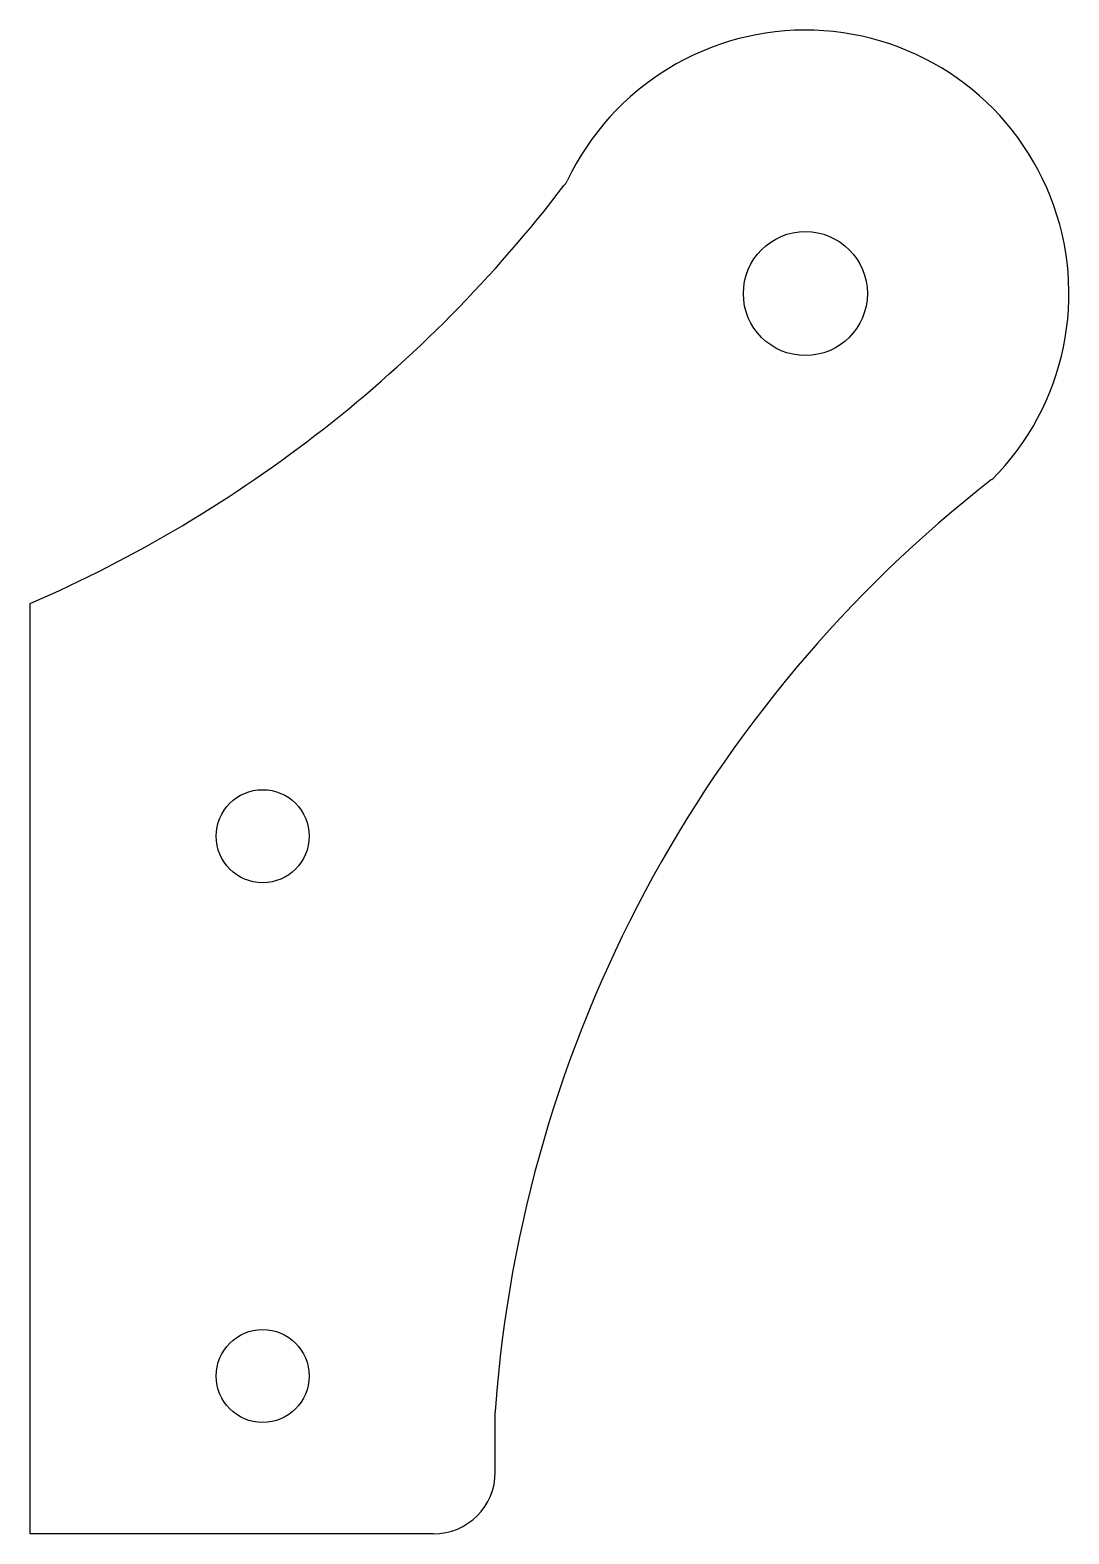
# Model space of a CAD drawing. Extents: x 0 to 33.5, y 0 to 48.5.
import ezdxf

# ---------------------------------------------------------------- set-up
doc = ezdxf.new("R2010")
doc.units = 0
doc.layers.get('0').update_dxf_attribs({"linetype": 'CONTINUOUS'})

msp = doc.modelspace()

# ---------------------------------------------------------------- linework, layer by layer
for p, q in [((0, 0), (0, 30)), ((15, 2), (15, 3.927)), ((13, 0), (0, 0))]:
    msp.add_line(p, q)
for centre, radius in [((25, 40), 2), ((7.5, 22.5), 1.5), ((7.5, 5.091), 1.5)]:
    msp.add_circle(centre, radius)
for centre, radius, start, end in [((25, 40), 8.496, 315, 154.6802), ((-17.324, 69.853), 43.455, 293.4939, 322.6326), ((16.447, 44.123), 1.001, 319.9375, 330.7179), ((56.75, 1), 41.858, 127.965, 175.7881), ((17, 3.927), 2, 175.7881, 180), ((13, 2), 2, 270, 360)]:
    msp.add_arc(centre, radius, start, end)

doc.saveas('drawing.dxf')
